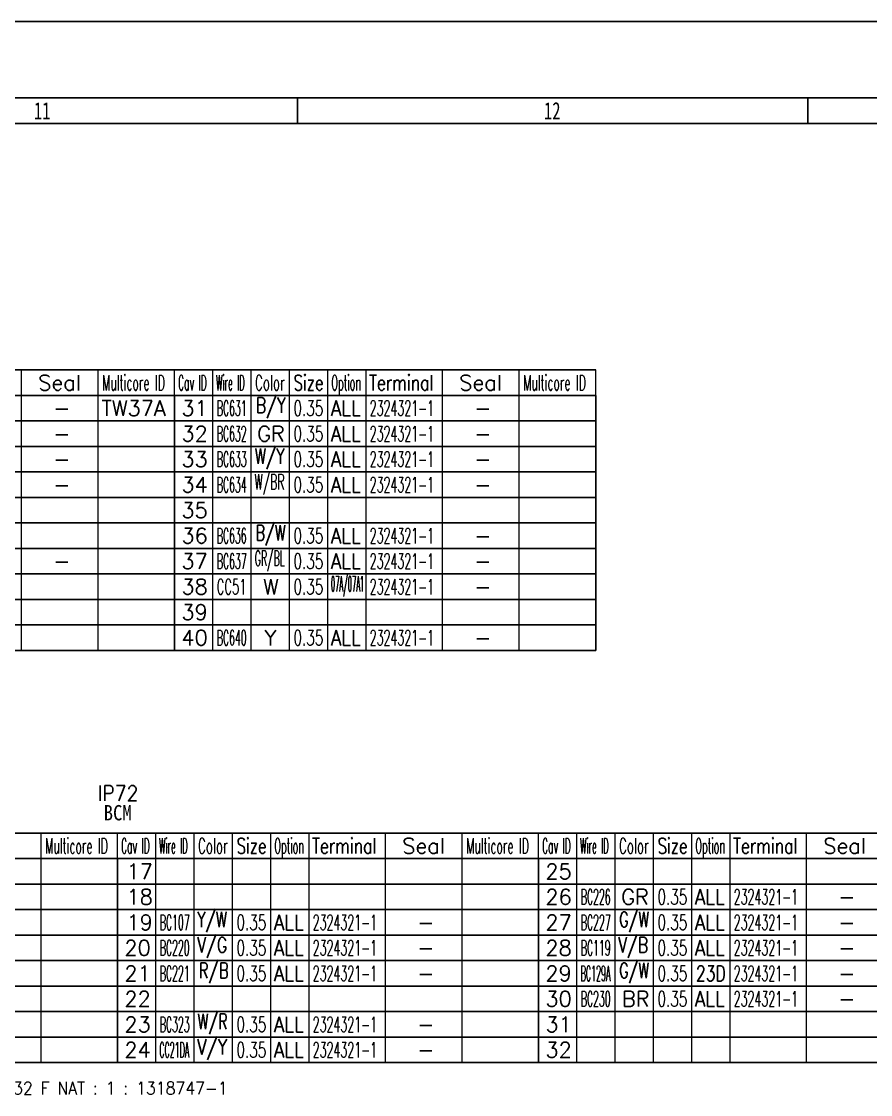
# Model space of a CAD drawing. Header units: inches. Extents: x 47316 to 59086, y 3141 to 11743.
# Drawn here: x 51313.9 to 51480.2, y 8863.1 to 9073.5 of the extents above; entities that cross this region are included whole.
import ezdxf

# ---------------------------------------------------------------- set-up
doc = ezdxf.new("R2010")
doc.units = ezdxf.units.IN
doc.header["$MEASUREMENT"] = 0
doc.styles.add('MtX_FangSong_GB2312', font='')
doc.styles.get("Standard").update_dxf_attribs({"font": ''})
doc.styles.get('MtX_FangSong_GB2312').set_extended_font_data('FangSong_GB2312')
doc.styles.get('Standard').set_extended_font_data('SimSun')

msp = doc.modelspace()

# ---------------------------------------------------------------- linework, layer by layer
at = {"color": 0, "lineweight": -2}
for p, q in [((56191.93, 9073.45), (50247.93, 9073.45)), ((56067.93, 9058.45), (50267.93, 9058.45)), ((51367.93, 9053.45), (51367.93, 9058.45)), ((51467.93, 9053.45), (51467.93, 9058.45)), ((50267.93, 9053.45), (56171.93, 9053.45))]:
    msp.add_line(p, q, dxfattribs=at)
at = {"color": 0, "linetype": 'Continuous', "lineweight": -2}
for p, q in [((51096.38, 9005.13), (51426.38, 9005.13)), ((51096.38, 9000.13), (51426.38, 9000.13)), ((51167.71, 8914.32), (51497.71, 8914.32)), ((51167.71, 8909.32), (51497.71, 8909.32))]:
    msp.add_line(p, q, dxfattribs=at)
at = {"color": 7, "linetype": 'Continuous', "lineweight": 15}
for p, q in [((51313.88, 9000.13), (51313.88, 9005.13)), ((51328.88, 9000.13), (51328.88, 9005.13)), ((51343.88, 9000.13), (51343.88, 9005.13)), ((51351.38, 9000.13), (51351.38, 9005.13)), ((51358.88, 9000.13), (51358.88, 9005.13)), ((51366.38, 9000.13), (51366.38, 9005.13)), ((51373.88, 9000.13), (51373.88, 9005.13)), ((51381.38, 9000.13), (51381.38, 9005.13)), ((51396.38, 9000.13), (51396.38, 9005.13)), ((51411.38, 9000.13), (51411.38, 9005.13)), ((51426.38, 9000.13), (51426.38, 9005.13)), ((51317.71, 8909.32), (51317.71, 8914.32)), ((51332.71, 8909.32), (51332.71, 8914.32)), ((51340.21, 8909.32), (51340.21, 8914.32)), ((51347.71, 8909.32), (51347.71, 8914.32)), ((51355.21, 8909.32), (51355.21, 8914.32)), ((51362.71, 8909.32), (51362.71, 8914.32)), ((51370.21, 8909.32), (51370.21, 8914.32)), ((51385.21, 8909.32), (51385.21, 8914.32)), ((51400.21, 8909.32), (51400.21, 8914.32)), ((51415.21, 8909.32), (51415.21, 8914.32)), ((51422.71, 8909.32), (51422.71, 8914.32)), ((51430.21, 8909.32), (51430.21, 8914.32)), ((51437.71, 8909.32), (51437.71, 8914.32)), ((51445.21, 8909.32), (51445.21, 8914.32)), ((51452.71, 8909.32), (51452.71, 8914.32)), ((51467.71, 8909.32), (51467.71, 8914.32))]:
    msp.add_line(p, q, dxfattribs=at)
at = {"color": 102, "linetype": 'Continuous', "lineweight": 15}
for p, q in [((51313.88, 8995.13), (51313.88, 9000.13)), ((51328.88, 8995.13), (51328.88, 9000.13)), ((51351.38, 8995.13), (51351.38, 9000.13)), ((51358.88, 8995.13), (51358.88, 9000.13)), ((51366.38, 8995.13), (51366.38, 9000.13)), ((51373.88, 8995.13), (51373.88, 9000.13)), ((51381.38, 8995.13), (51381.38, 9000.13)), ((51396.38, 8995.13), (51396.38, 9000.13)), ((51411.38, 8995.13), (51411.38, 9000.13)), ((51313.88, 8990.13), (51313.88, 8995.13)), ((51328.88, 8990.13), (51328.88, 8995.13)), ((51351.38, 8990.13), (51351.38, 8995.13)), ((51358.88, 8990.13), (51358.88, 8995.13)), ((51366.38, 8990.13), (51366.38, 8995.13)), ((51373.88, 8990.13), (51373.88, 8995.13)), ((51381.38, 8990.13), (51381.38, 8995.13)), ((51396.38, 8990.13), (51396.38, 8995.13)), ((51411.38, 8990.13), (51411.38, 8995.13)), ((51313.88, 8985.13), (51313.88, 8990.13)), ((51328.88, 8985.13), (51328.88, 8990.13)), ((51351.38, 8985.13), (51351.38, 8990.13)), ((51358.88, 8985.13), (51358.88, 8990.13)), ((51366.38, 8985.13), (51366.38, 8990.13)), ((51373.88, 8985.13), (51373.88, 8990.13)), ((51381.38, 8985.13), (51381.38, 8990.13)), ((51396.38, 8985.13), (51396.38, 8990.13)), ((51411.38, 8985.13), (51411.38, 8990.13)), ((51313.88, 8980.13), (51313.88, 8985.13)), ((51328.88, 8980.13), (51328.88, 8985.13)), ((51351.38, 8980.13), (51351.38, 8985.13)), ((51358.88, 8980.13), (51358.88, 8985.13)), ((51366.38, 8980.13), (51366.38, 8985.13)), ((51373.88, 8980.13), (51373.88, 8985.13)), ((51381.38, 8980.13), (51381.38, 8985.13)), ((51396.38, 8980.13), (51396.38, 8985.13)), ((51411.38, 8980.13), (51411.38, 8985.13)), ((51313.88, 8975.13), (51313.88, 8980.13)), ((51328.88, 8975.13), (51328.88, 8980.13)), ((51351.38, 8975.13), (51351.38, 8980.13)), ((51358.88, 8975.13), (51358.88, 8980.13)), ((51366.38, 8975.13), (51366.38, 8980.13)), ((51373.88, 8975.13), (51373.88, 8980.13)), ((51381.38, 8975.13), (51381.38, 8980.13)), ((51396.38, 8975.13), (51396.38, 8980.13)), ((51411.38, 8975.13), (51411.38, 8980.13)), ((51313.88, 8970.13), (51313.88, 8975.13)), ((51328.88, 8970.13), (51328.88, 8975.13)), ((51351.38, 8970.13), (51351.38, 8975.13)), ((51358.88, 8970.13), (51358.88, 8975.13)), ((51366.38, 8970.13), (51366.38, 8975.13)), ((51373.88, 8970.13), (51373.88, 8975.13)), ((51381.38, 8970.13), (51381.38, 8975.13)), ((51396.38, 8970.13), (51396.38, 8975.13)), ((51411.38, 8970.13), (51411.38, 8975.13)), ((51313.88, 8965.13), (51313.88, 8970.13)), ((51328.88, 8965.13), (51328.88, 8970.13)), ((51351.38, 8965.13), (51351.38, 8970.13)), ((51358.88, 8965.13), (51358.88, 8970.13)), ((51366.38, 8965.13), (51366.38, 8970.13)), ((51373.88, 8965.13), (51373.88, 8970.13)), ((51381.38, 8965.13), (51381.38, 8970.13)), ((51396.38, 8965.13), (51396.38, 8970.13)), ((51411.38, 8965.13), (51411.38, 8970.13)), ((51313.88, 8960.13), (51313.88, 8965.13)), ((51328.88, 8960.13), (51328.88, 8965.13)), ((51351.38, 8960.13), (51351.38, 8965.13)), ((51358.88, 8960.13), (51358.88, 8965.13)), ((51366.38, 8960.13), (51366.38, 8965.13)), ((51373.88, 8960.13), (51373.88, 8965.13)), ((51381.38, 8960.13), (51381.38, 8965.13)), ((51396.38, 8960.13), (51396.38, 8965.13)), ((51411.38, 8960.13), (51411.38, 8965.13)), ((51313.88, 8955.13), (51313.88, 8960.13)), ((51328.88, 8955.13), (51328.88, 8960.13)), ((51351.38, 8955.13), (51351.38, 8960.13)), ((51358.88, 8955.13), (51358.88, 8960.13)), ((51366.38, 8955.13), (51366.38, 8960.13)), ((51373.88, 8955.13), (51373.88, 8960.13)), ((51381.38, 8955.13), (51381.38, 8960.13)), ((51396.38, 8955.13), (51396.38, 8960.13)), ((51411.38, 8955.13), (51411.38, 8960.13)), ((51313.88, 8950.13), (51313.88, 8955.13)), ((51328.88, 8950.13), (51328.88, 8955.13)), ((51351.38, 8950.13), (51351.38, 8955.13)), ((51358.88, 8950.13), (51358.88, 8955.13)), ((51366.38, 8950.13), (51366.38, 8955.13)), ((51373.88, 8950.13), (51373.88, 8955.13)), ((51381.38, 8950.13), (51381.38, 8955.13)), ((51396.38, 8950.13), (51396.38, 8955.13)), ((51411.38, 8950.13), (51411.38, 8955.13)), ((51317.71, 8904.32), (51317.71, 8909.32)), ((51340.21, 8904.32), (51340.21, 8909.32)), ((51347.71, 8904.32), (51347.71, 8909.32)), ((51355.21, 8904.32), (51355.21, 8909.32)), ((51362.71, 8904.32), (51362.71, 8909.32)), ((51370.21, 8904.32), (51370.21, 8909.32)), ((51385.21, 8904.32), (51385.21, 8909.32)), ((51400.21, 8904.32), (51400.21, 8909.32)), ((51422.71, 8904.32), (51422.71, 8909.32)), ((51430.21, 8904.32), (51430.21, 8909.32)), ((51437.71, 8904.32), (51437.71, 8909.32)), ((51445.21, 8904.32), (51445.21, 8909.32)), ((51452.71, 8904.32), (51452.71, 8909.32)), ((51467.71, 8904.32), (51467.71, 8909.32)), ((51317.71, 8899.32), (51317.71, 8904.32)), ((51340.21, 8899.32), (51340.21, 8904.32)), ((51347.71, 8899.32), (51347.71, 8904.32)), ((51355.21, 8899.32), (51355.21, 8904.32)), ((51362.71, 8899.32), (51362.71, 8904.32)), ((51370.21, 8899.32), (51370.21, 8904.32)), ((51385.21, 8899.32), (51385.21, 8904.32)), ((51400.21, 8899.32), (51400.21, 8904.32)), ((51422.71, 8899.32), (51422.71, 8904.32)), ((51430.21, 8899.32), (51430.21, 8904.32)), ((51437.71, 8899.32), (51437.71, 8904.32)), ((51445.21, 8899.32), (51445.21, 8904.32)), ((51452.71, 8899.32), (51452.71, 8904.32)), ((51467.71, 8899.32), (51467.71, 8904.32)), ((51317.71, 8894.32), (51317.71, 8899.32)), ((51340.21, 8894.32), (51340.21, 8899.32)), ((51347.71, 8894.32), (51347.71, 8899.32)), ((51355.21, 8894.32), (51355.21, 8899.32)), ((51362.71, 8894.32), (51362.71, 8899.32)), ((51370.21, 8894.32), (51370.21, 8899.32)), ((51385.21, 8894.32), (51385.21, 8899.32)), ((51400.21, 8894.32), (51400.21, 8899.32)), ((51422.71, 8894.32), (51422.71, 8899.32)), ((51430.21, 8894.32), (51430.21, 8899.32)), ((51437.71, 8894.32), (51437.71, 8899.32)), ((51445.21, 8894.32), (51445.21, 8899.32)), ((51452.71, 8894.32), (51452.71, 8899.32)), ((51467.71, 8894.32), (51467.71, 8899.32)), ((51317.71, 8889.32), (51317.71, 8894.32)), ((51340.21, 8889.32), (51340.21, 8894.32)), ((51347.71, 8889.32), (51347.71, 8894.32)), ((51355.21, 8889.32), (51355.21, 8894.32)), ((51362.71, 8889.32), (51362.71, 8894.32)), ((51370.21, 8889.32), (51370.21, 8894.32)), ((51385.21, 8889.32), (51385.21, 8894.32)), ((51400.21, 8889.32), (51400.21, 8894.32)), ((51422.71, 8889.32), (51422.71, 8894.32)), ((51430.21, 8889.32), (51430.21, 8894.32)), ((51437.71, 8889.32), (51437.71, 8894.32)), ((51445.21, 8889.32), (51445.21, 8894.32)), ((51452.71, 8889.32), (51452.71, 8894.32)), ((51467.71, 8889.32), (51467.71, 8894.32)), ((51317.71, 8884.32), (51317.71, 8889.32)), ((51340.21, 8884.32), (51340.21, 8889.32)), ((51347.71, 8884.32), (51347.71, 8889.32)), ((51355.21, 8884.32), (51355.21, 8889.32)), ((51362.71, 8884.32), (51362.71, 8889.32)), ((51370.21, 8884.32), (51370.21, 8889.32)), ((51385.21, 8884.32), (51385.21, 8889.32)), ((51400.21, 8884.32), (51400.21, 8889.32)), ((51422.71, 8884.32), (51422.71, 8889.32)), ((51430.21, 8884.32), (51430.21, 8889.32)), ((51437.71, 8884.32), (51437.71, 8889.32)), ((51445.21, 8884.32), (51445.21, 8889.32)), ((51452.71, 8884.32), (51452.71, 8889.32)), ((51467.71, 8884.32), (51467.71, 8889.32)), ((51317.71, 8879.32), (51317.71, 8884.32)), ((51340.21, 8879.32), (51340.21, 8884.32)), ((51347.71, 8879.32), (51347.71, 8884.32)), ((51355.21, 8879.32), (51355.21, 8884.32)), ((51362.71, 8879.32), (51362.71, 8884.32)), ((51370.21, 8879.32), (51370.21, 8884.32)), ((51385.21, 8879.32), (51385.21, 8884.32)), ((51400.21, 8879.32), (51400.21, 8884.32)), ((51422.71, 8879.32), (51422.71, 8884.32)), ((51430.21, 8879.32), (51430.21, 8884.32)), ((51437.71, 8879.32), (51437.71, 8884.32)), ((51445.21, 8879.32), (51445.21, 8884.32)), ((51452.71, 8879.32), (51452.71, 8884.32)), ((51467.71, 8879.32), (51467.71, 8884.32)), ((51317.71, 8874.32), (51317.71, 8879.32)), ((51340.21, 8874.32), (51340.21, 8879.32)), ((51347.71, 8874.32), (51347.71, 8879.32)), ((51355.21, 8874.32), (51355.21, 8879.32)), ((51362.71, 8874.32), (51362.71, 8879.32)), ((51370.21, 8874.32), (51370.21, 8879.32)), ((51385.21, 8874.32), (51385.21, 8879.32)), ((51400.21, 8874.32), (51400.21, 8879.32)), ((51422.71, 8874.32), (51422.71, 8879.32)), ((51430.21, 8874.32), (51430.21, 8879.32)), ((51437.71, 8874.32), (51437.71, 8879.32)), ((51445.21, 8874.32), (51445.21, 8879.32)), ((51452.71, 8874.32), (51452.71, 8879.32)), ((51467.71, 8874.32), (51467.71, 8879.32)), ((51317.71, 8869.32), (51317.71, 8874.32)), ((51340.21, 8869.32), (51340.21, 8874.32)), ((51347.71, 8869.32), (51347.71, 8874.32)), ((51355.21, 8869.32), (51355.21, 8874.32)), ((51362.71, 8869.32), (51362.71, 8874.32)), ((51370.21, 8869.32), (51370.21, 8874.32)), ((51385.21, 8869.32), (51385.21, 8874.32)), ((51400.21, 8869.32), (51400.21, 8874.32)), ((51422.71, 8869.32), (51422.71, 8874.32)), ((51430.21, 8869.32), (51430.21, 8874.32)), ((51437.71, 8869.32), (51437.71, 8874.32)), ((51445.21, 8869.32), (51445.21, 8874.32)), ((51452.71, 8869.32), (51452.71, 8874.32)), ((51467.71, 8869.32), (51467.71, 8874.32))]:
    msp.add_line(p, q, dxfattribs=at)
at = {"color": 0, "linetype": 'Continuous', "lineweight": -2}
for points in [[(51261.38, 8995.13), (51261.38, 9000.13), (51343.88, 9000.13), (51343.88, 8995.13)], [(51343.88, 8995.13), (51343.88, 9000.13), (51426.38, 9000.13), (51426.38, 8995.13)], [(51261.38, 8990.13), (51261.38, 8995.13), (51343.88, 8995.13), (51343.88, 8990.13)], [(51343.88, 8990.13), (51343.88, 8995.13), (51426.38, 8995.13), (51426.38, 8990.13)], [(51261.38, 8985.13), (51261.38, 8990.13), (51343.88, 8990.13), (51343.88, 8985.13)], [(51343.88, 8985.13), (51343.88, 8990.13), (51426.38, 8990.13), (51426.38, 8985.13)], [(51261.38, 8980.13), (51261.38, 8985.13), (51343.88, 8985.13), (51343.88, 8980.13)], [(51343.88, 8980.13), (51343.88, 8985.13), (51426.38, 8985.13), (51426.38, 8980.13)], [(51261.38, 8975.13), (51261.38, 8980.13), (51343.88, 8980.13), (51343.88, 8975.13)], [(51343.88, 8975.13), (51343.88, 8980.13), (51426.38, 8980.13), (51426.38, 8975.13)], [(51261.38, 8970.13), (51261.38, 8975.13), (51343.88, 8975.13), (51343.88, 8970.13)], [(51343.88, 8970.13), (51343.88, 8975.13), (51426.38, 8975.13), (51426.38, 8970.13)], [(51261.38, 8965.13), (51261.38, 8970.13), (51343.88, 8970.13), (51343.88, 8965.13)], [(51343.88, 8965.13), (51343.88, 8970.13), (51426.38, 8970.13), (51426.38, 8965.13)], [(51261.38, 8960.13), (51261.38, 8965.13), (51343.88, 8965.13), (51343.88, 8960.13)], [(51343.88, 8960.13), (51343.88, 8965.13), (51426.38, 8965.13), (51426.38, 8960.13)], [(51261.38, 8955.13), (51261.38, 8960.13), (51343.88, 8960.13), (51343.88, 8955.13)], [(51343.88, 8955.13), (51343.88, 8960.13), (51426.38, 8960.13), (51426.38, 8955.13)], [(51261.38, 8950.13), (51261.38, 8955.13), (51343.88, 8955.13), (51343.88, 8950.13)], [(51343.88, 8950.13), (51343.88, 8955.13), (51426.38, 8955.13), (51426.38, 8950.13)], [(51250.21, 8904.32), (51250.21, 8909.32), (51332.71, 8909.32), (51332.71, 8904.32)], [(51332.71, 8904.32), (51332.71, 8909.32), (51415.21, 8909.32), (51415.21, 8904.32)], [(51415.21, 8904.32), (51415.21, 8909.32), (51497.71, 8909.32), (51497.71, 8904.32)], [(51250.21, 8899.32), (51250.21, 8904.32), (51332.71, 8904.32), (51332.71, 8899.32)], [(51332.71, 8899.32), (51332.71, 8904.32), (51415.21, 8904.32), (51415.21, 8899.32)], [(51415.21, 8899.32), (51415.21, 8904.32), (51497.71, 8904.32), (51497.71, 8899.32)], [(51250.21, 8894.32), (51250.21, 8899.32), (51332.71, 8899.32), (51332.71, 8894.32)], [(51332.71, 8894.32), (51332.71, 8899.32), (51415.21, 8899.32), (51415.21, 8894.32)], [(51415.21, 8894.32), (51415.21, 8899.32), (51497.71, 8899.32), (51497.71, 8894.32)], [(51250.21, 8889.32), (51250.21, 8894.32), (51332.71, 8894.32), (51332.71, 8889.32)], [(51332.71, 8889.32), (51332.71, 8894.32), (51415.21, 8894.32), (51415.21, 8889.32)], [(51415.21, 8889.32), (51415.21, 8894.32), (51497.71, 8894.32), (51497.71, 8889.32)], [(51250.21, 8884.32), (51250.21, 8889.32), (51332.71, 8889.32), (51332.71, 8884.32)], [(51332.71, 8884.32), (51332.71, 8889.32), (51415.21, 8889.32), (51415.21, 8884.32)], [(51415.21, 8884.32), (51415.21, 8889.32), (51497.71, 8889.32), (51497.71, 8884.32)], [(51250.21, 8879.32), (51250.21, 8884.32), (51332.71, 8884.32), (51332.71, 8879.32)], [(51332.71, 8879.32), (51332.71, 8884.32), (51415.21, 8884.32), (51415.21, 8879.32)], [(51415.21, 8879.32), (51415.21, 8884.32), (51497.71, 8884.32), (51497.71, 8879.32)], [(51250.21, 8874.32), (51250.21, 8879.32), (51332.71, 8879.32), (51332.71, 8874.32)], [(51332.71, 8874.32), (51332.71, 8879.32), (51415.21, 8879.32), (51415.21, 8874.32)], [(51415.21, 8874.32), (51415.21, 8879.32), (51497.71, 8879.32), (51497.71, 8874.32)], [(51250.21, 8869.32), (51250.21, 8874.32), (51332.71, 8874.32), (51332.71, 8869.32)], [(51332.71, 8869.32), (51332.71, 8874.32), (51415.21, 8874.32), (51415.21, 8869.32)], [(51415.21, 8869.32), (51415.21, 8874.32), (51497.71, 8874.32), (51497.71, 8869.32)]]:
    msp.add_lwpolyline(points, close=True, dxfattribs=at)

# ---------------------------------------------------------------- texts
at = {"color": 0, "lineweight": -2, "style": 'MtX_FangSong_GB2312', "width": 0.7}
for s, p in [('11', (51316.31, 9054.25)), ('12', (51416.26, 9054.25))]:
    msp.add_text(s, height=3.4, dxfattribs=at).set_placement(p)
at = {"color": 7, "linetype": 'Continuous', "lineweight": 15, "char_height": 3, "attachment_point": 1}
for s, insert, width in [('\\Fromans.shx;\\W1.0000000000;\\T1.0000000000;\\o\\lSeal', (51317.17, 9004.13), 9.2857), ('\\Fromans.shx;\\W0.5185185185;\\T1.0000000000;\\o\\lMulticore ID', (51329.68, 9004.13), 14), ('\\Fromans.shx;\\W0.4292452830;\\T1.0000000000;\\o\\lCav ID', (51344.57, 9004.13), 6.5), ('\\Fromans.shx;\\W0.4026548673;\\T1.0000000000;\\o\\lWire ID', (51352, 9004.13), 6.5), ('\\Fromans.shx;\\W0.5687500000;\\T1.0000000000;\\o\\lColor', (51359.63, 9004.13), 6.5), ('\\Fromans.shx;\\W0.7222222222;\\T1.0000000000;\\o\\lSize', (51367.19, 9004.13), 6.5), ('\\Fromans.shx;\\W0.4595959596;\\T1.0000000000;\\o\\lOption', (51374.58, 9004.13), 6.5), ('\\Fromans.shx;\\W0.7480916031;\\T1.0000000000;\\o\\lTerminal', (51381.99, 9004.13), 14), ('\\Fromans.shx;\\W1.0000000000;\\T1.0000000000;\\o\\lSeal', (51399.67, 9004.13), 9.2857), ('\\Fromans.shx;\\W0.5185185185;\\T1.0000000000;\\o\\lMulticore ID', (51412.18, 9004.13), 14), ('\\Fromans.shx;\\W1.0000000000;\\T1.0000000000;\\o\\l31', (51345.21, 8999.13), 5.7143), ('\\Fromans.shx;\\W1.0000000000;\\T1.0000000000;\\o\\l32', (51345.21, 8994.13), 5.7143), ('\\Fromans.shx;\\W1.0000000000;\\T1.0000000000;\\o\\l33', (51345.21, 8989.13), 5.7143), ('\\Fromans.shx;\\W1.0000000000;\\T1.0000000000;\\o\\l34', (51345.21, 8984.13), 5.7143), ('\\Fromans.shx;\\W1.0000000000;\\T1.0000000000;\\o\\l35', (51345.21, 8979.13), 5.7143), ('\\Fromans.shx;\\W1.0000000000;\\T1.0000000000;\\o\\l36', (51345.21, 8974.13), 5.7143), ('\\Fromans.shx;\\W1.0000000000;\\T1.0000000000;\\o\\l37', (51345.21, 8969.13), 5.7143), ('\\Fromans.shx;\\W1.0000000000;\\T1.0000000000;\\o\\l38', (51345.21, 8964.13), 5.7143), ('\\Fromans.shx;\\W1.0000000000;\\T1.0000000000;\\o\\l39', (51345.21, 8959.13), 5.7143), ('\\Fromans.shx;\\W1.0000000000;\\T1.0000000000;\\o\\l40', (51345.21, 8954.13), 5.7143), ('\\Fromans.shx;\\W0.5185185185;\\T1.0000000000;\\o\\lMulticore ID', (51318.51, 8913.32), 14), ('\\Fromans.shx;\\W0.4292452830;\\T1.0000000000;\\o\\lCav ID', (51333.4, 8913.32), 6.5), ('\\Fromans.shx;\\W0.4026548673;\\T1.0000000000;\\o\\lWire ID', (51340.83, 8913.32), 6.5), ('\\Fromans.shx;\\W0.5687500000;\\T1.0000000000;\\o\\lColor', (51348.46, 8913.32), 6.5), ('\\Fromans.shx;\\W0.7222222222;\\T1.0000000000;\\o\\lSize', (51356.02, 8913.32), 6.5), ('\\Fromans.shx;\\W0.4595959596;\\T1.0000000000;\\o\\lOption', (51363.41, 8913.32), 6.5), ('\\Fromans.shx;\\W0.7480916031;\\T1.0000000000;\\o\\lTerminal', (51370.82, 8913.32), 14), ('\\Fromans.shx;\\W1.0000000000;\\T1.0000000000;\\o\\lSeal', (51388.5, 8913.32), 9.2857), ('\\Fromans.shx;\\W0.5185185185;\\T1.0000000000;\\o\\lMulticore ID', (51401.01, 8913.32), 14), ('\\Fromans.shx;\\W0.4292452830;\\T1.0000000000;\\o\\lCav ID', (51415.9, 8913.32), 6.5), ('\\Fromans.shx;\\W0.4026548673;\\T1.0000000000;\\o\\lWire ID', (51423.33, 8913.32), 6.5), ('\\Fromans.shx;\\W0.5687500000;\\T1.0000000000;\\o\\lColor', (51430.96, 8913.32), 6.5), ('\\Fromans.shx;\\W0.7222222222;\\T1.0000000000;\\o\\lSize', (51438.52, 8913.32), 6.5), ('\\Fromans.shx;\\W0.4595959596;\\T1.0000000000;\\o\\lOption', (51445.91, 8913.32), 6.5), ('\\Fromans.shx;\\W0.7480916031;\\T1.0000000000;\\o\\lTerminal', (51453.32, 8913.32), 14), ('\\Fromans.shx;\\W1.0000000000;\\T1.0000000000;\\o\\lSeal', (51471, 8913.32), 9.2857), ('\\Fromans.shx;\\W1.0000000000;\\T1.0000000000;\\o\\l17', (51334.46, 8908.32), 5.7143), ('\\Fromans.shx;\\W1.0000000000;\\T1.0000000000;\\o\\l25', (51416.54, 8908.32), 5.7143), ('\\Fromans.shx;\\W1.0000000000;\\T1.0000000000;\\o\\l18', (51334.46, 8903.32), 5.7143), ('\\Fromans.shx;\\W1.0000000000;\\T1.0000000000;\\o\\l26', (51416.54, 8903.32), 5.7143), ('\\Fromans.shx;\\W1.0000000000;\\T1.0000000000;\\o\\l19', (51334.46, 8898.32), 5.7143), ('\\Fromans.shx;\\W1.0000000000;\\T1.0000000000;\\o\\l27', (51416.54, 8898.32), 5.7143), ('\\Fromans.shx;\\W1.0000000000;\\T1.0000000000;\\o\\l20', (51334.04, 8893.32), 5.7143), ('\\Fromans.shx;\\W1.0000000000;\\T1.0000000000;\\o\\l28', (51416.54, 8893.32), 5.7143), ('\\Fromans.shx;\\W1.0000000000;\\T1.0000000000;\\o\\l21', (51334.04, 8888.32), 5.7143), ('\\Fromans.shx;\\W1.0000000000;\\T1.0000000000;\\o\\l29', (51416.54, 8888.32), 5.7143), ('\\Fromans.shx;\\W1.0000000000;\\T1.0000000000;\\o\\l22', (51334.04, 8883.32), 5.7143), ('\\Fromans.shx;\\W1.0000000000;\\T1.0000000000;\\o\\l30', (51416.54, 8883.32), 5.7143), ('\\Fromans.shx;\\W1.0000000000;\\T1.0000000000;\\o\\l23', (51334.04, 8878.32), 5.7143), ('\\Fromans.shx;\\W1.0000000000;\\T1.0000000000;\\o\\l31', (51416.54, 8878.32), 5.7143), ('\\Fromans.shx;\\W1.0000000000;\\T1.0000000000;\\o\\l24', (51334.04, 8873.32), 5.7143), ('\\Fromans.shx;\\W1.0000000000;\\T1.0000000000;\\o\\l32', (51416.54, 8873.32), 5.7143)]:
    msp.add_mtext(s, dxfattribs=dict(at, insert=insert, width=width))
at = {"color": 21, "linetype": 'Continuous', "lineweight": 15, "char_height": 3, "attachment_point": 1}
for s, insert, width in [('\\Fromans.shx;\\W1.0000000000;\\T1.0000000000;\\o\\lTW37A', (51329.53, 8999.13), 14), ('\\Fromans.shx;\\W0.4460784314;\\T1.0000000000;\\o\\lBC631', (51352.14, 8999.13), 6.5), ('\\Fromans.shx;\\W0.6500000000;\\T1.0000000000;\\o\\l0.35', (51367.16, 8999.13), 6.5), ('\\Fromans.shx;\\W0.5268817204;\\T1.0000000000;\\o\\l2324321-1', (51382.11, 8999.13), 14), ('\\Fromans.shx;\\W0.4460784314;\\T1.0000000000;\\o\\lBC632', (51352.14, 8994.13), 6.5), ('\\Fromans.shx;\\W0.6500000000;\\T1.0000000000;\\o\\l0.35', (51367.16, 8994.13), 6.5), ('\\Fromans.shx;\\W0.5268817204;\\T1.0000000000;\\o\\l2324321-1', (51382.11, 8994.13), 14), ('\\Fromans.shx;\\W0.4460784314;\\T1.0000000000;\\o\\lBC633', (51352.14, 8989.13), 6.5), ('\\Fromans.shx;\\W0.6500000000;\\T1.0000000000;\\o\\l0.35', (51367.16, 8989.13), 6.5), ('\\Fromans.shx;\\W0.5268817204;\\T1.0000000000;\\o\\l2324321-1', (51382.11, 8989.13), 14), ('\\Fromans.shx;\\W0.4460784314;\\T1.0000000000;\\o\\lBC634', (51352.14, 8984.13), 6.5), ('\\Fromans.shx;\\W0.6500000000;\\T1.0000000000;\\o\\l0.35', (51367.16, 8984.13), 6.5), ('\\Fromans.shx;\\W0.5268817204;\\T1.0000000000;\\o\\l2324321-1', (51382.11, 8984.13), 14), ('\\Fromans.shx;\\W0.4460784314;\\T1.0000000000;\\o\\lBC636', (51352.14, 8974.13), 6.5), ('\\Fromans.shx;\\W0.6500000000;\\T1.0000000000;\\o\\l0.35', (51367.16, 8974.13), 6.5), ('\\Fromans.shx;\\W0.5268817204;\\T1.0000000000;\\o\\l2324321-1', (51382.11, 8974.13), 14), ('\\Fromans.shx;\\W0.4460784314;\\T1.0000000000;\\o\\lBC637', (51352.14, 8969.13), 6.5), ('\\Fromans.shx;\\W0.6500000000;\\T1.0000000000;\\o\\l0.35', (51367.16, 8969.13), 6.5), ('\\Fromans.shx;\\W0.5268817204;\\T1.0000000000;\\o\\l2324321-1', (51382.11, 8969.13), 14), ('\\Fromans.shx;\\W0.5548780488;\\T1.0000000000;\\o\\lCC51', (51352.12, 8964.13), 6.5), ('\\Fromans.shx;\\W0.6500000000;\\T1.0000000000;\\o\\l0.35', (51367.16, 8964.13), 6.5), ('\\Fromans.shx;\\W0.5268817204;\\T1.0000000000;\\o\\l2324321-1', (51382.11, 8964.13), 14), ('\\Fromans.shx;\\W0.4460784314;\\T1.0000000000;\\o\\lBC640', (51352.14, 8954.13), 6.5), ('\\Fromans.shx;\\W0.6500000000;\\T1.0000000000;\\o\\l0.35', (51367.16, 8954.13), 6.5), ('\\Fromans.shx;\\W0.5268817204;\\T1.0000000000;\\o\\l2324321-1', (51382.11, 8954.13), 14), ('\\Fromans.shx;\\W0.4460784314;\\T1.0000000000;\\o\\lBC226', (51423.47, 8903.32), 6.5), ('\\Fromans.shx;\\W0.6500000000;\\T1.0000000000;\\o\\l0.35', (51438.49, 8903.32), 6.5), ('\\Fromans.shx;\\W0.5268817204;\\T1.0000000000;\\o\\l2324321-1', (51453.44, 8903.32), 14), ('\\Fromans.shx;\\W0.4460784314;\\T1.0000000000;\\o\\lBC107', (51340.97, 8898.32), 6.5), ('\\Fromans.shx;\\W0.6500000000;\\T1.0000000000;\\o\\l0.35', (51355.99, 8898.32), 6.5), ('\\Fromans.shx;\\W0.5268817204;\\T1.0000000000;\\o\\l2324321-1', (51370.94, 8898.32), 14), ('\\Fromans.shx;\\W0.4460784314;\\T1.0000000000;\\o\\lBC227', (51423.47, 8898.32), 6.5), ('\\Fromans.shx;\\W0.6500000000;\\T1.0000000000;\\o\\l0.35', (51438.49, 8898.32), 6.5), ('\\Fromans.shx;\\W0.5268817204;\\T1.0000000000;\\o\\l2324321-1', (51453.44, 8898.32), 14), ('\\Fromans.shx;\\W0.4460784314;\\T1.0000000000;\\o\\lBC220', (51340.97, 8893.32), 6.5), ('\\Fromans.shx;\\W0.6500000000;\\T1.0000000000;\\o\\l0.35', (51355.99, 8893.32), 6.5), ('\\Fromans.shx;\\W0.5268817204;\\T1.0000000000;\\o\\l2324321-1', (51370.94, 8893.32), 14), ('\\Fromans.shx;\\W0.4460784314;\\T1.0000000000;\\o\\lBC119', (51423.47, 8893.32), 6.5), ('\\Fromans.shx;\\W0.6500000000;\\T1.0000000000;\\o\\l0.35', (51438.49, 8893.32), 6.5), ('\\Fromans.shx;\\W0.5268817204;\\T1.0000000000;\\o\\l2324321-1', (51453.44, 8893.32), 14), ('\\Fromans.shx;\\W0.4460784314;\\T1.0000000000;\\o\\lBC221', (51340.97, 8888.32), 6.5), ('\\Fromans.shx;\\W0.6500000000;\\T1.0000000000;\\o\\l0.35', (51355.99, 8888.32), 6.5), ('\\Fromans.shx;\\W0.5268817204;\\T1.0000000000;\\o\\l2324321-1', (51370.94, 8888.32), 14), ('\\Fromans.shx;\\W0.3791666667;\\T1.0000000000;\\o\\lBC129A', (51423.43, 8888.32), 6.5), ('\\Fromans.shx;\\W0.6500000000;\\T1.0000000000;\\o\\l0.35', (51438.49, 8888.32), 6.5), ('\\Fromans.shx;\\W0.5268817204;\\T1.0000000000;\\o\\l2324321-1', (51453.44, 8888.32), 14), ('\\Fromans.shx;\\W0.4460784314;\\T1.0000000000;\\o\\lBC230', (51423.47, 8883.32), 6.5), ('\\Fromans.shx;\\W0.6500000000;\\T1.0000000000;\\o\\l0.35', (51438.49, 8883.32), 6.5), ('\\Fromans.shx;\\W0.5268817204;\\T1.0000000000;\\o\\l2324321-1', (51453.44, 8883.32), 14), ('\\Fromans.shx;\\W0.4460784314;\\T1.0000000000;\\o\\lBC323', (51340.97, 8878.32), 6.5), ('\\Fromans.shx;\\W0.6500000000;\\T1.0000000000;\\o\\l0.35', (51355.99, 8878.32), 6.5), ('\\Fromans.shx;\\W0.5268817204;\\T1.0000000000;\\o\\l2324321-1', (51370.94, 8878.32), 14), ('\\Fromans.shx;\\W0.3760330579;\\T1.0000000000;\\o\\lCC21DA', (51340.88, 8873.32), 6.5), ('\\Fromans.shx;\\W0.6500000000;\\T1.0000000000;\\o\\l0.35', (51355.99, 8873.32), 6.5), ('\\Fromans.shx;\\W0.5268817204;\\T1.0000000000;\\o\\l2324321-1', (51370.94, 8873.32), 14)]:
    msp.add_mtext(s, dxfattribs=dict(at, insert=insert, width=width))
at = {"color": 140, "linetype": 'Continuous', "lineweight": 15, "char_height": 3, "attachment_point": 1}
for s, insert, width in [('\\Fromans.shx;\\W0.7459016393;\\T1.0000000000;\\o\\lB/Y', (51359.81, 8999.7), 6.5), ('\\Fromans.shx;\\W0.8750000000;\\T1.0000000000;\\o\\lALL', (51374.51, 8999.13), 6.5), ('\\Fromans.shx;\\W1.0000000000;\\T1.0000000000;\\o\\l-', (51320.1, 8999.13), 3.7143), ('\\Fromans.shx;\\W1.0000000000;\\T1.0000000000;\\o\\l-', (51402.6, 8999.13), 3.7143), ('\\Fromans.shx;\\W1.0000000000;\\T1.0000000000;\\o\\lGR', (51360.06, 8994.13), 6), ('\\Fromans.shx;\\W0.8750000000;\\T1.0000000000;\\o\\lALL', (51374.51, 8994.13), 6.5), ('\\Fromans.shx;\\W1.0000000000;\\T1.0000000000;\\o\\l-', (51320.1, 8994.13), 3.7143), ('\\Fromans.shx;\\W1.0000000000;\\T1.0000000000;\\o\\l-', (51402.6, 8994.13), 3.7143), ('\\Fromans.shx;\\W0.7109375000;\\T1.0000000000;\\o\\lW/Y', (51359.59, 8989.7), 6.5), ('\\Fromans.shx;\\W0.8750000000;\\T1.0000000000;\\o\\lALL', (51374.51, 8989.13), 6.5), ('\\Fromans.shx;\\W1.0000000000;\\T1.0000000000;\\o\\l-', (51320.1, 8989.13), 3.7143), ('\\Fromans.shx;\\W1.0000000000;\\T1.0000000000;\\o\\l-', (51402.6, 8989.13), 3.7143), ('\\Fromans.shx;\\W0.5170454545;\\T1.0000000000;\\o\\lW/BR', (51359.53, 8984.7), 6.5), ('\\Fromans.shx;\\W0.8750000000;\\T1.0000000000;\\o\\lALL', (51374.51, 8984.13), 6.5), ('\\Fromans.shx;\\W1.0000000000;\\T1.0000000000;\\o\\l-', (51320.1, 8984.13), 3.7143), ('\\Fromans.shx;\\W1.0000000000;\\T1.0000000000;\\o\\l-', (51402.6, 8984.13), 3.7143), ('\\Fromans.shx;\\W0.6791044776;\\T1.0000000000;\\o\\lB/W', (51359.77, 8974.7), 6.5), ('\\Fromans.shx;\\W0.8750000000;\\T1.0000000000;\\o\\lALL', (51374.51, 8974.13), 6.5), ('\\Fromans.shx;\\W1.0000000000;\\T1.0000000000;\\o\\l-', (51402.6, 8974.13), 3.7143), ('\\Fromans.shx;\\W0.4460784314;\\T1.0000000000;\\o\\lGR/BL', (51359.58, 8969.7), 6.5), ('\\Fromans.shx;\\W0.8750000000;\\T1.0000000000;\\o\\lALL', (51374.51, 8969.13), 6.5), ('\\Fromans.shx;\\W1.0000000000;\\T1.0000000000;\\o\\l-', (51320.1, 8969.13), 3.7143), ('\\Fromans.shx;\\W1.0000000000;\\T1.0000000000;\\o\\l-', (51402.6, 8969.13), 3.7143), ('\\Fromans.shx;\\W0.2879746835;\\T1.0000000000;\\o\\l07A/07A1', (51374.51, 8964.7), 6.5), ('\\Fromans.shx;\\W1.0000000000;\\T1.0000000000;\\o\\lW', (51361.21, 8964.13), 3.4286), ('\\Fromans.shx;\\W1.0000000000;\\T1.0000000000;\\o\\l-', (51402.6, 8964.13), 3.7143), ('\\Fromans.shx;\\W1.0000000000;\\T1.0000000000;\\o\\lY', (51361.49, 8954.13), 2.5714), ('\\Fromans.shx;\\W0.8750000000;\\T1.0000000000;\\o\\lALL', (51374.51, 8954.13), 6.5), ('\\Fromans.shx;\\W1.0000000000;\\T1.0000000000;\\o\\l-', (51402.6, 8954.13), 3.7143), ('\\Fromans.shx;\\W1.0000000000;\\T1.0000000000;\\o\\lGR', (51431.39, 8903.32), 6), ('\\Fromans.shx;\\W0.8750000000;\\T1.0000000000;\\o\\lALL', (51445.84, 8903.32), 6.5), ('\\Fromans.shx;\\W1.0000000000;\\T1.0000000000;\\o\\l-', (51473.93, 8903.32), 3.7143), ('\\Fromans.shx;\\W0.7109375000;\\T1.0000000000;\\o\\lY/W', (51348.32, 8898.89), 6.5), ('\\Fromans.shx;\\W0.6791044776;\\T1.0000000000;\\o\\lG/W', (51431.01, 8898.89), 6.5), ('\\Fromans.shx;\\W0.8750000000;\\T1.0000000000;\\o\\lALL', (51363.34, 8898.32), 6.5), ('\\Fromans.shx;\\W0.8750000000;\\T1.0000000000;\\o\\lALL', (51445.84, 8898.32), 6.5), ('\\Fromans.shx;\\W1.0000000000;\\T1.0000000000;\\o\\l-', (51391.43, 8898.32), 3.7143), ('\\Fromans.shx;\\W1.0000000000;\\T1.0000000000;\\o\\l-', (51473.93, 8898.32), 3.7143), ('\\Fromans.shx;\\W0.7459016393;\\T1.0000000000;\\o\\lV/G', (51348.32, 8893.89), 6.5), ('\\Fromans.shx;\\W0.8750000000;\\T1.0000000000;\\o\\lALL', (51363.34, 8893.32), 6.5), ('\\Fromans.shx;\\W0.7459016393;\\T1.0000000000;\\o\\lV/B', (51430.82, 8893.89), 6.5), ('\\Fromans.shx;\\W0.8750000000;\\T1.0000000000;\\o\\lALL', (51445.84, 8893.32), 6.5), ('\\Fromans.shx;\\W1.0000000000;\\T1.0000000000;\\o\\l-', (51391.43, 8893.32), 3.7143), ('\\Fromans.shx;\\W1.0000000000;\\T1.0000000000;\\o\\l-', (51473.93, 8893.32), 3.7143), ('\\Fromans.shx;\\W0.7109375000;\\T1.0000000000;\\o\\lR/B', (51348.62, 8888.89), 6.5), ('\\Fromans.shx;\\W0.6791044776;\\T1.0000000000;\\o\\lG/W', (51431.01, 8888.89), 6.5), ('\\Fromans.shx;\\W0.8750000000;\\T1.0000000000;\\o\\lALL', (51363.34, 8888.32), 6.5), ('\\Fromans.shx;\\W0.7459016393;\\T1.0000000000;\\o\\l23D', (51446.03, 8888.32), 6.5), ('\\Fromans.shx;\\W1.0000000000;\\T1.0000000000;\\o\\l-', (51391.43, 8888.32), 3.7143), ('\\Fromans.shx;\\W1.0000000000;\\T1.0000000000;\\o\\l-', (51473.93, 8888.32), 3.7143), ('\\Fromans.shx;\\W1.0000000000;\\T1.0000000000;\\o\\lBR', (51431.54, 8883.32), 6), ('\\Fromans.shx;\\W0.8750000000;\\T1.0000000000;\\o\\lALL', (51445.84, 8883.32), 6.5), ('\\Fromans.shx;\\W1.0000000000;\\T1.0000000000;\\o\\l-', (51473.93, 8883.32), 3.7143), ('\\Fromans.shx;\\W0.6791044776;\\T1.0000000000;\\o\\lW/R', (51348.41, 8878.89), 6.5), ('\\Fromans.shx;\\W0.8750000000;\\T1.0000000000;\\o\\lALL', (51363.34, 8878.32), 6.5), ('\\Fromans.shx;\\W1.0000000000;\\T1.0000000000;\\o\\l-', (51391.43, 8878.32), 3.7143), ('\\Fromans.shx;\\W0.7844827586;\\T1.0000000000;\\o\\lV/Y', (51348.33, 8873.89), 6.5), ('\\Fromans.shx;\\W0.8750000000;\\T1.0000000000;\\o\\lALL', (51363.34, 8873.32), 6.5), ('\\Fromans.shx;\\W1.0000000000;\\T1.0000000000;\\o\\l-', (51391.43, 8873.32), 3.7143)]:
    msp.add_mtext(s, dxfattribs=dict(at, insert=insert, width=width))
at = {"color": 6, "linetype": 'Continuous', "lineweight": 20, "char_height": 3, "attachment_point": 1}
for s, insert, width in [('\\Fromans.shx;\\W0.9000000000;\\T1.0000000000;\\o\\lIP72', (51328.79, 8923.63), 8.8714), ('\\f黑体|b0|i0|c1|p0;\\W0.9000000000;\\T1.0000000000;\\o\\lBCM', (51329.97, 8919.82), 5.8247)]:
    msp.add_mtext(s, dxfattribs=dict(at, insert=insert, width=width))
at = {"color": 42, "linetype": 'Continuous', "lineweight": 15, "insert": (51302.29, 8865.57), "char_height": 2.5, "width": 61.5, "attachment_point": 1}
msp.add_mtext('\\Fromans.shx;\\W0.9000000000;\\T1.0000000000;\\o\\lCONN 32 F NAT : 1 : 1318747-1', dxfattribs=at)

doc.saveas('drawing.dxf')
